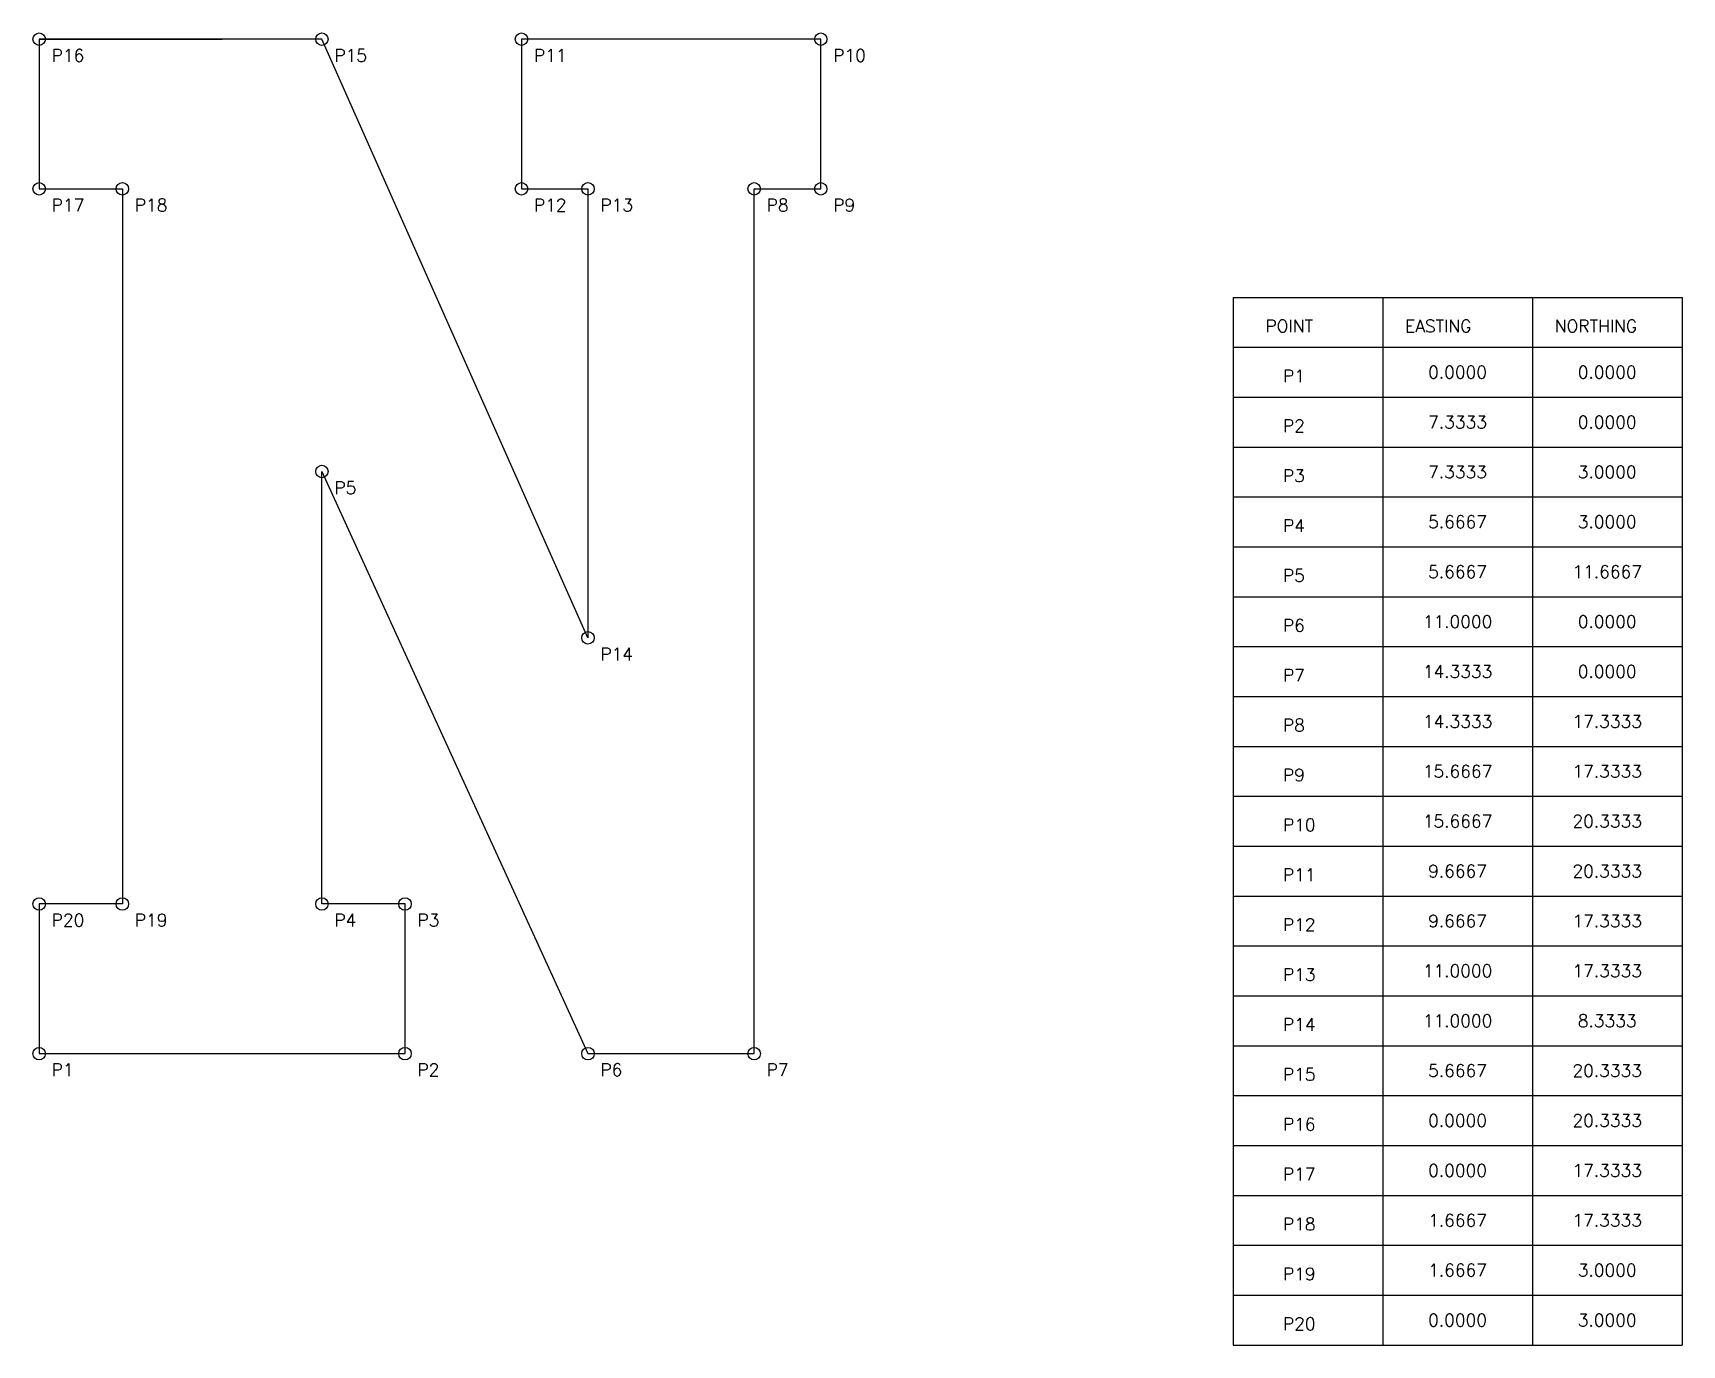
# Model space of a CAD drawing. Header units: inches. Extents: x -0.1 to 32.9, y -5.8 to 20.5.
import ezdxf
from ezdxf.enums import TextEntityAlignment as Align

# ---------------------------------------------------------------- set-up
doc = ezdxf.new("R2010")
doc.units = ezdxf.units.IN
doc.header["$MEASUREMENT"] = 0
doc.layers.add('LETTERE', color=7, linetype='Continuous')
doc.styles.add('romans', font='romans.shx', dxfattribs={"height": 0.25})

msp = doc.modelspace()

# ---------------------------------------------------------------- linework, layer by layer
for p, q in [((23.932, 15.158), (32.932, 15.158)), ((23.932, 15.158), (23.932, 12.158)), ((23.932, 15.158), (23.932, -5.842)), ((26.932, 15.158), (26.932, 12.158)), ((26.932, 15.158), (26.932, -5.842)), ((29.932, 15.158), (29.932, 12.158)), ((29.932, 15.158), (29.932, -5.842)), ((32.932, 15.158), (32.932, 12.158)), ((32.932, 15.158), (32.932, -5.842)), ((23.932, 14.158), (32.932, 14.158)), ((23.932, 13.158), (32.932, 13.158)), ((23.932, 12.158), (32.932, 12.158)), ((23.932, 11.158), (32.932, 11.158)), ((23.932, 10.158), (32.932, 10.158)), ((23.932, 9.158), (32.932, 9.158)), ((23.932, 8.158), (32.932, 8.158)), ((23.932, 7.158), (32.932, 7.158)), ((23.932, 6.158), (32.932, 6.158)), ((23.932, 5.158), (32.932, 5.158)), ((23.932, 4.158), (32.932, 4.158)), ((23.932, 3.158), (32.932, 3.158)), ((23.932, 2.158), (32.932, 2.158)), ((23.932, 1.158), (32.932, 1.158)), ((23.932, 0.158), (32.932, 0.158)), ((23.932, -0.842), (32.932, -0.842)), ((23.932, -1.842), (32.932, -1.842)), ((23.932, -2.842), (32.932, -2.842)), ((23.932, -3.842), (32.932, -3.842)), ((23.932, -4.842), (32.932, -4.842)), ((23.932, -5.842), (32.932, -5.842))]:
    msp.add_line(p, q)
at = {"color": 3}
for centre in [(0, 20.333), (5.667, 20.333), (9.667, 20.333), (15.667, 20.333), (0, 17.333), (1.667, 17.333), (9.667, 17.333), (11, 17.333), (14.333, 17.333), (15.667, 17.333), (5.667, 11.667), (11, 8.333), (0, 3), (1.667, 3), (5.667, 3), (7.333, 3), (0, 0), (7.333, 0), (11, 0), (14.333, 0)]:
    msp.add_circle(centre, 0.125, dxfattribs=at)
at = {"layer": 'LETTERE', "color": 1}
msp.add_lwpolyline([(0, 20.333), (0, 17.333), (1.667, 17.333), (1.667, 3), (0, 3), (0, 0), (7.333, 0), (7.333, 3), (5.667, 3), (5.667, 11.667), (11, 0), (14.333, 0), (14.333, 17.333), (15.667, 17.333), (15.667, 20.333), (9.667, 20.333), (9.667, 17.333), (11, 17.333), (11, 8.333), (5.667, 20.333), (0, 20.333), (3.667, 20.333)], dxfattribs=at)

# ---------------------------------------------------------------- texts
at = {"style": 'romans'}
for s, p in [('P16', (0.25, 19.883)), ('P15', (5.917, 19.883)), ('P11', (9.917, 19.883)), ('P10', (15.917, 19.883)), ('P17', (0.25, 16.883)), ('P18', (1.917, 16.883)), ('P12', (9.917, 16.883)), ('P13', (11.25, 16.883)), ('P8', (14.583, 16.883)), ('P9', (15.917, 16.883)), ('POINT', (24.582, 14.458)), ('EASTING', (27.382, 14.458)), ('NORTHING', (30.382, 14.458)), ('P1', (24.932, 13.458)), ('P2', (24.932, 12.458)), ('P3', (24.932, 11.458)), ('P5', (5.917, 11.217)), ('P4', (24.932, 10.458)), ('P5', (24.932, 9.458)), ('P6', (24.932, 8.458)), ('P14', (11.25, 7.883)), ('P7', (24.932, 7.458)), ('P8', (24.932, 6.458)), ('P9', (24.932, 5.458)), ('P10', (24.932, 4.458)), ('P11', (24.932, 3.458)), ('P20', (0.25, 2.55)), ('P19', (1.917, 2.55)), ('P4', (5.917, 2.55)), ('P3', (7.583, 2.55)), ('P12', (24.932, 2.458)), ('P13', (24.932, 1.458)), ('P14', (24.932, 0.458)), ('P1', (0.25, -0.45)), ('P2', (7.583, -0.45)), ('P6', (11.25, -0.45)), ('P7', (14.583, -0.45)), ('P15', (24.932, -0.542)), ('P16', (24.932, -1.542)), ('P17', (24.932, -2.542)), ('P18', (24.932, -3.542)), ('P19', (24.932, -4.542)), ('P20', (24.932, -5.542))]:
    msp.add_text(s, height=0.25, dxfattribs=at).set_placement(p)
for s, p in [('0.0000', (28.432, 13.658)), ('0.0000', (31.432, 13.658)), ('7.3333', (28.432, 12.658)), ('0.0000', (31.432, 12.658)), ('7.3333', (28.432, 11.658)), ('3.0000', (31.432, 11.658)), ('5.6667', (28.432, 10.658)), ('3.0000', (31.432, 10.658)), ('5.6667', (28.432, 9.658)), ('11.6667', (31.432, 9.658)), ('11.0000', (28.432, 8.658)), ('0.0000', (31.432, 8.658)), ('14.3333', (28.432, 7.658)), ('0.0000', (31.432, 7.658)), ('14.3333', (28.432, 6.658)), ('17.3333', (31.432, 6.658)), ('15.6667', (28.432, 5.658)), ('17.3333', (31.432, 5.658)), ('15.6667', (28.432, 4.658)), ('20.3333', (31.432, 4.658)), ('9.6667', (28.432, 3.658)), ('20.3333', (31.432, 3.658)), ('9.6667', (28.432, 2.658)), ('17.3333', (31.432, 2.658)), ('11.0000', (28.432, 1.658)), ('17.3333', (31.432, 1.658)), ('11.0000', (28.432, 0.658)), ('8.3333', (31.432, 0.658)), ('5.6667', (28.432, -0.342)), ('20.3333', (31.432, -0.342)), ('0.0000', (28.432, -1.342)), ('20.3333', (31.432, -1.342)), ('0.0000', (28.432, -2.342)), ('17.3333', (31.432, -2.342)), ('1.6667', (28.432, -3.342)), ('17.3333', (31.432, -3.342)), ('1.6667', (28.432, -4.342)), ('3.0000', (31.432, -4.342)), ('0.0000', (28.432, -5.342)), ('3.0000', (31.432, -5.342))]:
    msp.add_text(s, height=0.25, dxfattribs=at).set_placement(p, align=Align.MIDDLE_CENTER)

doc.saveas('drawing.dxf')
